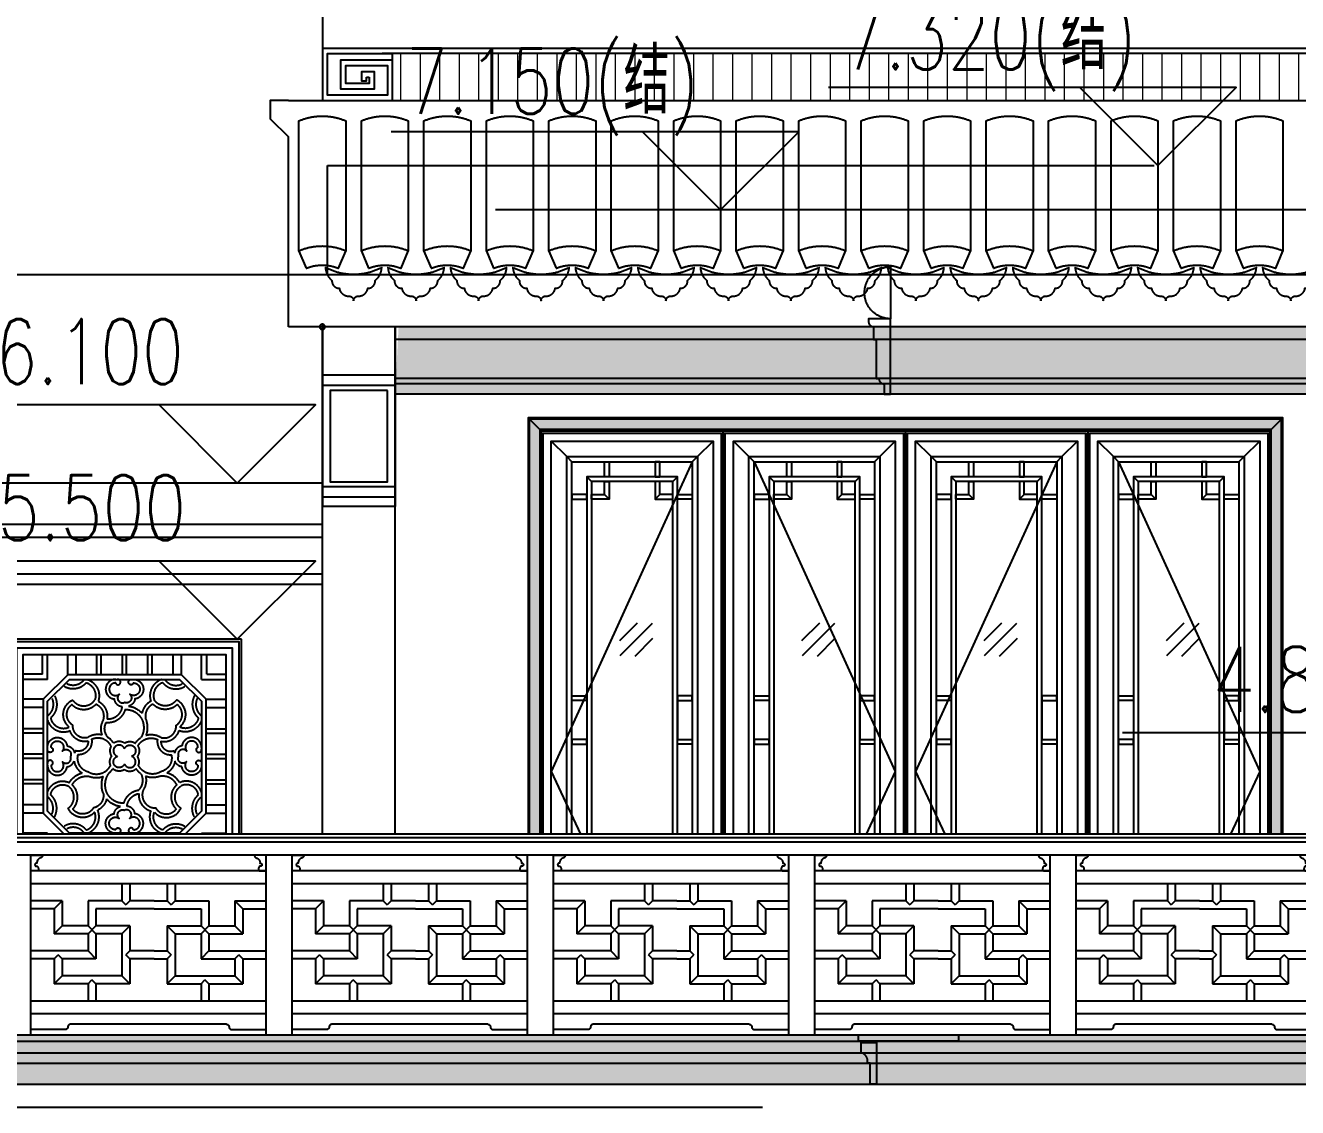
# Model space of a CAD drawing. Extents: x 296441 to 853063, y 459050 to 1117990.
# Drawn here: x 620618 to 625505, y 1057305 to 1061463 of the extents above; entities that cross this region are included whole.
import ezdxf
from ezdxf.xclip import XClip

# ---------------------------------------------------------------- set-up
doc = ezdxf.new("R2010")
doc.units = 0
doc.header["$LTSCALE"] = 1000
doc.header["$XCLIPFRAME"] = 0
for name, pattern in [('CENTER-1', [10, 6.25, -1.25, 1.25, -1.25]), ('CENTER2', [28.575, 19.05, -3.175, 3.175, -3.175]), ('E1-ELEV-S$0$HIDDEN2', [4.7625, 3.175, -1.5875]), ('huachuang-LM-900$0$HIDDEN2', [4.7625, 3.175, -1.5875])]:
    doc.linetypes.add(name, pattern=pattern)
for name, color, linetype in [('00-景观-剖', 6, 'Continuous'), ('1.5铝板', 3, 'Continuous'), ('7stone', 43, 'Continuous'), ('95', 95, 'Continuous'), ('E1-ELEV-S$0$A-ANNO-DIMS', 70, 'Continuous'), ('E1-ELEV-S$0$A-ELEV-HDDN', 161, 'E1-ELEV-S$0$HIDDEN2'), ('E1-ELEV-S$0$A-ELEV-HEVY', 2, 'Continuous'), ('E1-ELEV-S$0$A-ELEV-MEDM', 4, 'Continuous'), ('E1-ELEV-S$0$A-ELEV-THIN', 144, 'Continuous'), ('E1-ELEV-S$0$A-ELEV-THIN-GRAY', 252, 'Continuous'), ('E1-ELEV-S$0$A-ELEV-XTHIN', 5, 'Continuous'), ('E1-ELEV-S$0$CT-01-E$0$A-ELEV-MEDM-HEVY', 2, 'Continuous'), ('E1-ELEV-S$0$CT-01-E$0$A-ELEV-THIN', 144, 'Continuous'), ('E1-ELEV-S$0$CT-01-E$0$G-XREF', 2, 'Continuous'), ('E1-ELEV-S$0$G-XREF', 2, 'Continuous'), ('E1-ELEV-S$0$WALL-TYPE-DETL-W$0$A-ELEV-MEDM', 4, 'Continuous'), ('E1-TEXT-S-MI$0$A-ANNO-LEVL', 3, 'Continuous'), ('E1-TEXT-S-MI$0$A-ANNO-LEVL-TEXT', 255, 'Continuous'), ('E2-E3-ELEV-S$0$G-XREF', 2, 'Continuous'), ('G-GRID', 8, 'CENTER2'), ('G-XREF', 2, 'Continuous'), ('huachuang-LM-900$0$A-DETL-OVLK', 133, 'Continuous'), ('huachuang-LM-900$0$A-ELEV-HDDN', 161, 'huachuang-LM-900$0$HIDDEN2'), ('huachuang-LM-900$0$ele-ss-line', 155, 'Continuous'), ('huachuang-LM-900$0$FUR', 155, 'Continuous'), ('SL-CXJ-001', 4, 'Continuous'), ('ZT0_默认图层-----PM、LM、DY、JD', 7, 'Continuous'), ('ZT1_通用--填充---PM、LM、DY、JD', 8, 'Continuous'), ('ZT3_面板--石材板-PM、LM、DY、JD', 45, 'Continuous'), ('主框线', 4, 'Continuous'), ('副框内口线', 6, 'Continuous'), ('花格栅', 6, 'Continuous'), ('铝合金花格条', 5, 'Continuous')]:
    doc.layers.add(name, color=color, linetype=linetype)
doc.layers.add('E1-ELEV-S$0$A_PL_4', color=138, linetype='Continuous', lineweight=9)
doc.layers.add('E1-ELEV-S$0$CT-01-E$0$A(750)$0$A-ANNO-NPLT', color=215, linetype='Continuous', plot=False)
doc.styles.add('E1-TEXT-S-MI$0$GOA_01_thin_0.75', font='romans.shx', dxfattribs={"width": 0.75, "bigfont": 'hzdx.shx'})

# ---------------------------------------------------------------- blocks, each defined once
blk = doc.blocks.new('E1-ELEV-S$0$WALL-TYPE-DETL-W$0$石雕饰1A-E1')
at = {"layer": 'E1-ELEV-S$0$WALL-TYPE-DETL-W$0$A-ELEV-MEDM'}
blk.add_lwpolyline([(0, 130), (-97, 130, 0.322993), (-83, 107, -0.379189), (-51, 62, -1.529792), (-53, 39, 0.173833), (-64, 12, 0.297704), (-56, 0), (0, 0)], format="xyb", close=True, dxfattribs=at)
blk = doc.blocks.new('*U1404')
at = {"layer": 'E1-ELEV-S$0$A-ELEV-MEDM'}
for p, q in [((-59, 770), (-1163, 770)), ((-59, 690), (-1163, 690)), ((-1163, 0), (-1163, 690)), ((-1063, 0), (-1063, 690)), ((-159, 130), (-159, 690)), ((-159, 0), (-159, 690)), ((-59, 0), (-59, 690)), ((-159, 630), (-1063, 630)), ((-159, 580), (-1063, 580)), ((-1063, 130), (-159, 130)), ((-159, 80), (-1063, 80))]:
    blk.add_line(p, q, dxfattribs=at)
at = {"layer": 'E1-ELEV-S$0$A-ELEV-THIN', "ltscale": 0.1}
for p, q in [((-59, 740), (-1163, 740)), ((-713, 580), (-713, 514)), ((-683, 580), (-683, 514)), ((-539, 580), (-539, 514)), ((-509, 580), (-509, 514)), ((-943, 514), (-1063, 514)), ((-973, 484), (-943, 514)), ((-943, 514), (-943, 418)), ((-713, 514), (-843, 514)), ((-843, 514), (-843, 418)), ((-713, 514), (-698, 499)), ((-683, 514), (-698, 499)), ((-589, 514), (-683, 514)), ((-589, 514), (-539, 514)), ((-539, 514), (-524, 499)), ((-509, 514), (-524, 499)), ((-509, 514), (-379, 514)), ((-379, 514), (-379, 418)), ((-279, 514), (-159, 514)), ((-279, 514), (-279, 418)), ((-249, 484), (-279, 514)), ((-973, 484), (-1063, 484)), ((-973, 484), (-973, 388)), ((-589, 484), (-813, 484)), ((-589, 484), (-813, 484)), ((-813, 484), (-813, 418)), ((-589, 484), (-409, 484)), ((-589, 484), (-409, 484)), ((-409, 484), (-409, 418)), ((-249, 484), (-159, 484)), ((-249, 484), (-249, 388)), ((-943, 418), (-973, 388)), ((-843, 418), (-943, 418)), ((-843, 388), (-813, 418)), ((-843, 418), (-813, 388)), ((-683, 418), (-813, 418)), ((-713, 388), (-683, 418)), ((-683, 418), (-683, 322)), ((-539, 418), (-409, 418)), ((-539, 418), (-539, 322)), ((-509, 388), (-539, 418)), ((-379, 388), (-409, 418)), ((-379, 418), (-409, 388)), ((-379, 418), (-279, 418)), ((-279, 418), (-249, 388)), ((-843, 388), (-973, 388)), ((-843, 388), (-843, 322)), ((-713, 388), (-813, 388)), ((-813, 388), (-813, 292)), ((-713, 388), (-713, 226)), ((-509, 388), (-409, 388)), ((-509, 388), (-509, 226)), ((-409, 388), (-409, 292)), ((-379, 388), (-249, 388)), ((-379, 388), (-379, 322)), ((-843, 322), (-1063, 322)), ((-973, 292), (-958, 307)), ((-943, 292), (-958, 307)), ((-843, 322), (-813, 292)), ((-683, 322), (-698, 307)), ((-683, 292), (-698, 307)), ((-589, 322), (-683, 322)), ((-589, 322), (-683, 322)), ((-589, 322), (-539, 322)), ((-589, 322), (-539, 322)), ((-539, 322), (-524, 307)), ((-539, 292), (-524, 307)), ((-379, 322), (-409, 292)), ((-379, 322), (-159, 322)), ((-279, 292), (-264, 307)), ((-249, 292), (-264, 307)), ((-973, 292), (-1063, 292)), ((-973, 292), (-973, 196)), ((-813, 292), (-943, 292)), ((-943, 292), (-943, 226)), ((-589, 292), (-683, 292)), ((-589, 292), (-683, 292)), ((-683, 292), (-683, 196)), ((-589, 292), (-539, 292)), ((-589, 292), (-539, 292)), ((-539, 292), (-539, 196)), ((-409, 292), (-279, 292)), ((-279, 292), (-279, 226)), ((-249, 292), (-159, 292)), ((-249, 292), (-249, 196)), ((-973, 196), (-943, 226)), ((-843, 196), (-973, 196)), ((-713, 226), (-943, 226)), ((-843, 196), (-828, 211)), ((-843, 196), (-843, 130)), ((-813, 196), (-828, 211)), ((-683, 196), (-813, 196)), ((-813, 196), (-813, 130)), ((-713, 226), (-683, 196)), ((-509, 226), (-539, 196)), ((-539, 196), (-409, 196)), ((-509, 226), (-279, 226)), ((-409, 196), (-394, 211)), ((-409, 196), (-409, 130)), ((-379, 196), (-394, 211)), ((-379, 196), (-249, 196)), ((-379, 196), (-379, 130)), ((-249, 196), (-279, 226)), ((-311.5, 40), (-910.5, 40))]:
    blk.add_line(p, q, dxfattribs=at)
for points in [[(-910.5, 40, 0.414214), (-920.5, 30, -0.414214), (-930.5, 20), (-1063, 20), (-1063, 80)], [(-311.5, 40, -0.414214), (-301.5, 30, 0.414214), (-291.5, 20), (-159, 20), (-159, 80)]]:
    blk.add_lwpolyline(points, format="xyb", dxfattribs=at)
at = {"layer": 'E1-ELEV-S$0$A-ELEV-THIN-GRAY'}
blk.add_line((-1163, 757.8), (-59, 757.8), dxfattribs=at)
at = {"layer": 'E1-ELEV-S$0$WALL-TYPE-DETL-W$0$A-ELEV-MEDM', "yscale": 0.4615384615384616, "zscale": 0.4615384615384616}
for p, xscale in [((-1063, 630), -0.4615384615384616), ((-159, 630), 0.4615384615384616)]:
    blk.add_blockref('E1-ELEV-S$0$WALL-TYPE-DETL-W$0$石雕饰1A-E1', p, dxfattribs=dict(at, xscale=xscale))
blk = doc.blocks.new('E1-ELEV-S$0$CT-01-E$0$DWD')
at = {"layer": 'E1-ELEV-S$0$CT-01-E$0$A(750)$0$A-ANNO-NPLT'}
for p, q in [((-10, 0), (10, 0)), ((0, 10), (0, -10))]:
    blk.add_line(p, q, dxfattribs=at)
blk.add_circle((0, 0), 10, dxfattribs=at)
blk = doc.blocks.new('E1-ELEV-S$0$CT-01-E')
at = {"layer": 'E1-ELEV-S$0$CT-01-E$0$A-ELEV-MEDM-HEVY'}
for p, q in [((-280, 0), (0, 0)), ((-280, 0), (-280, -690)), ((0, 0), (0, -690)), ((-280, -225), (0, -225)), ((-280, -615), (0, -615)), ((-280, -690), (0, -690))]:
    blk.add_line(p, q, dxfattribs=at)
at = {"layer": 'E1-ELEV-S$0$CT-01-E$0$A-ELEV-THIN', "ltscale": 0.1}
for p, q in [((-280, -185), (0, -185)), ((-280, -655), (0, -655))]:
    blk.add_line(p, q, dxfattribs=at)
blk.add_lwpolyline([(-250, -245), (-30, -245), (-30, -595), (-250, -595)], close=True, dxfattribs=at)
at = {"layer": 'E1-ELEV-S$0$CT-01-E$0$G-XREF'}
blk.add_blockref('E1-ELEV-S$0$CT-01-E$0$DWD', (0, 0), dxfattribs=at)
blk = doc.blocks.new('E1-ELEV-S$0$飞砖-E')
at = {"layer": 'E1-ELEV-S$0$A-ELEV-HEVY'}
blk.add_lwpolyline([(0, 0), (70, 0), (70, -70), (0, -140)], dxfattribs=at)
blk = doc.blocks.new('E1-ELEV-S$0$甘蔗脊回文头200-E')
at = {"layer": 'E1-ELEV-S$0$A-ELEV-MEDM'}
blk.add_lwpolyline([(270, 200), (0, 200), (0, 0), (270, 0), (270, 155), (70, 155), (70, 45), (200, 45), (200, 110), (150, 110), (150, 75), (170, 75), (170, 90)], dxfattribs=at)
at = {"layer": 'E1-ELEV-S$0$A-ELEV-THIN'}
for p, q in [((270, 155), (270, 180)), ((170, 90), (180, 90))]:
    blk.add_line(p, q, dxfattribs=at)
blk.add_lwpolyline([(180, 90), (180, 65), (90, 65), (90, 135), (250, 135), (250, 20), (20, 20), (20, 180), (270, 180)], dxfattribs=at)
blk = doc.blocks.new('huachuang-LM-900$0$drrr')
at = {"layer": 'huachuang-LM-900$0$ele-ss-line'}
for points in [[(-18717.6, 24261.2, -0.389009), (-18814.2, 24237.1, -0.389009)], [(-18702.3, 24261.2, -0.421602), (-18640.9, 24140.9, -0.403531)], [(-18543.8, 24261.2, 0.948652), (-18553.2, 24153.4, 0.306864), (-18518.5, 24113.8, 0.282108)], [(-18544.5, 24241.6, 0.514981), (-18525.1, 24233.6, 0.839493), (-18535.5, 24261.2, 0.975956)], [(-18447.9, 24261.2, -0.948652), (-18438.4, 24153.4, -0.360083), (-18482, 24112.4, -0.38731)], [(-18447.2, 24241.6, -0.514981), (-18466.6, 24233.6, -0.839493), (-18456.1, 24261.2, -0.975956)], [(-18289.3, 24261.2, 0.421602), (-18350.8, 24140.9, 0.403531)], [(-18274, 24261.2, 0.389009), (-18177.5, 24237.1, 0.389009)], [(-18706.4, 24243.3, -0.379655), (-18828.5, 24222.7, -0.379655)], [(-18706.4, 24243.3, -0.400051), (-18659.1, 24148.2)], [(-18544.5, 24241.6, 1.406761), (-18525.1, 24179.2, 0.845787), (-18495.8, 24134.2, 0.632778)], [(-18447.2, 24241.6, -1.406761), (-18466.5, 24179.2, -0.845787), (-18495.8, 24134.2, -0.632778)], [(-18285.2, 24243.3, 0.400051), (-18332.5, 24148.2)], [(-18285.2, 24243.3, 0.379655), (-18163.1, 24222.7, 0.379655)], [(-18895.7, 24155.5, -0.341701), (-18920.1, 24060.1)], [(-18881, 24170.2, -0.34496), (-18903, 24048.8)], [(-18800, 23998.3, -0.557895), (-18781.9, 24147.6)], [(-18700.3, 23939.6, -0.497529), (-18780.4, 24008.6, -0.531216), (-18786.1, 24122.3, 0.417687), (-18652.7, 24124.9, -0.348214), (-18612.2, 24042.7, -0.345787)], [(-18781.9, 24147.6, 0.530115), (-18659.1, 24148.2, 0.417687)], [(-18640.9, 24140.9, -0.231358), (-18592.3, 24074.5)], [(-18350.8, 24140.9, 0.327015), (-18399.3, 24041.5)], [(-18291.3, 23939.6, 0.497529), (-18211.2, 24008.6, 0.531216), (-18205.5, 24122.3, -0.417687), (-18338.9, 24124.9, 0.390811), (-18376.3, 24033.3, 0.279928)], [(-18191.6, 23998.3, 0.557895), (-18209.8, 24147.6, -0.530115), (-18332.5, 24148.2)], [(-18110.6, 24170.2, 0.34496), (-18088.6, 24048.8)], [(-18095.9, 24155.5, 0.341701), (-18071.5, 24060.1)], [(-18498.7, 24095, 0.315203), (-18594, 24035.3)], [(-18518.5, 24113.8, 0.183535), (-18592.3, 24074.5)], [(-18498.7, 24095, 0.371554), (-18392.7, 24022.4, 0.371554)], [(-18482, 24112.4, 0.40116), (-18399.3, 24041.5)], [(-18920.1, 24036.8, 0.437131), (-18796.3, 23978.6)], [(-18903, 24048.8, 0.479349), (-18800, 23998.3, 2.012087)], [(-18612.2, 24042.7, 0.186025), (-18614, 23953.2, 0.186025)], [(-18594, 24035.3, 0.241132), (-18585.8, 23940.1, 0.241132)], [(-18392.7, 24022.4, -0.324864), (-18403.9, 23941.3)], [(-18376.3, 24033.3, -0.232618), (-18371.9, 23954.7, -0.232618)], [(-18071.5, 24036.8, -0.437131), (-18195.4, 23978.6)], [(-18088.6, 24048.8, -0.479349), (-18191.6, 23998.3, -2.012087)], [(-18920.1, 23884.9, -0.948652), (-18812.3, 23894.3, -0.338467), (-18771.7, 23854.4, -0.38731)], [(-18900.5, 23885.6, -1.406761), (-18838.1, 23866.3, -0.845787), (-18793.1, 23836.9, -0.632778)], [(-18696.2, 23920.4, -0.387251), (-18796.3, 23978.6, -0.387251)], [(-18696.1, 23920.4, -0.521855), (-18766.6, 23867.9, 0.037639), (-18771.7, 23854.4, 0.037639)], [(-18569.5, 23893.5, 0.398313), (-18677.3, 23930.1, -0.477569), (-18753.7, 23845.6, 0.40961), (-18699.1, 23753.8, 0.440396), (-18572.4, 23786.3)], [(-18614, 23953.2, 0.223924), (-18700.3, 23939.6)], [(-18555.6, 23908.7, 0.107456), (-18585.8, 23940.1, 0.107456)], [(-18495.8, 23909.4, 0.320542), (-18555.6, 23908.7, 0.320542)], [(-18495.8, 23909.4, -0.320542), (-18436.1, 23908.7, -0.320542)], [(-18436.1, 23908.7, -0.113103), (-18403.9, 23941.3, -0.113103)], [(-18422.2, 23893.5, -0.398313), (-18314.3, 23930.1, 0.477569), (-18237.9, 23845.6, -0.40961), (-18292.5, 23753.8, -0.440396), (-18419.2, 23786.3)], [(-18371.9, 23954.7, -0.208687), (-18291.3, 23939.6)], [(-18295.5, 23920.4, 0.521855), (-18225.1, 23867.9, -0.037639), (-18220, 23854.4)], [(-18295.5, 23920.4, 0.387251), (-18195.4, 23978.6, 0.387251)], [(-18071.5, 23884.9, 0.948652), (-18179.4, 23894.3, 0.338467), (-18220, 23854.4, 0.38731)], [(-18091.2, 23885.6, 1.406761), (-18153.5, 23866.3, 0.845787), (-18198.5, 23836.9, 0.632778)], [(-18900.5, 23885.6, -0.514981), (-18892.5, 23866.2, -0.839493), (-18920.1, 23876.7, -0.975956)], [(-18569.5, 23893.5, 0.300015), (-18566.8, 23836.9)], [(-18495.8, 23879.2, 1.577818), (-18534.7, 23836.9, 0.84697)], [(-18495.8, 23879.2, -1.577818), (-18456.9, 23836.9, -0.84697)], [(-18422.2, 23893.5, -0.300015), (-18424.9, 23836.9)], [(-18091.2, 23885.6, 0.514981), (-18099.2, 23866.2, 0.839493), (-18071.5, 23876.7, 0.975956)], [(-18900.5, 23788.3, 0.514981), (-18892.5, 23807.7, 0.839493), (-18920.1, 23797.2, 0.975956)], [(-18920.1, 23789, 0.948652), (-18812.3, 23779.6, 0.282108), (-18774, 23810.2, 0.282108)], [(-18900.5, 23788.3, 1.406761), (-18838.1, 23807.6, 0.845787), (-18793.1, 23836.9, 0.632778)], [(-18774, 23810.2, 0.217415), (-18728.5, 23744.9)], [(-18572.4, 23786.3, -0.265393), (-18566.8, 23836.9)], [(-18495.8, 23794.7, -1.577818), (-18534.7, 23836.9, -0.84697)], [(-18495.8, 23794.7, 1.577818), (-18456.9, 23836.9, 0.84697)], [(-18419.2, 23786.3, 0.265393), (-18424.9, 23836.9)], [(-18217.6, 23810.2, -0.217415), (-18263.2, 23744.9)], [(-18071.5, 23789, -0.948652), (-18179.4, 23779.6, -0.282108), (-18217.6, 23810.2, -0.282108)], [(-18091.2, 23788.3, -1.406761), (-18153.5, 23807.6, -0.845787), (-18198.5, 23836.9, -0.632778)], [(-18091.2, 23788.3, -0.514981), (-18099.2, 23807.7, -0.839493), (-18071.5, 23797.2, -0.975956)], [(-18920.1, 23638.1, -0.461182), (-18799.1, 23691.7)], [(-18799.7, 23692, -0.215178), (-18728.5, 23744.9, -0.215178)], [(-18599, 23651.5, -0.540296), (-18667.5, 23552.3, -0.531216), (-18781.2, 23546.6, 0.417687), (-18783.8, 23680, -0.341326), (-18686, 23725.6, -0.279928)], [(-18686, 23725.6, 0.175917), (-18612.1, 23726.8, 0.175917)], [(-18612.1, 23726.8, 0.199315), (-18599, 23651.5)], [(-18586.4, 23740.8, 0.310283), (-18574.1, 23651.1, 0.199315)], [(-18586.4, 23740.8, 0.089395), (-18560, 23768.8)], [(-18495.8, 23764.5, -0.351545), (-18560, 23768.8, -0.351545)], [(-18495.8, 23764.5, 0.351545), (-18431.6, 23768.8, 0.351545)], [(-18412.5, 23746.7, -0.067716), (-18431.6, 23768.8)], [(-18397.6, 23638.6, 0.268279), (-18412.5, 23746.7, 0.203783)], [(-18378.7, 23633.1, 0.399099), (-18324.2, 23552.3, 0.531216), (-18210.4, 23546.6, -0.417687), (-18207.9, 23680, 0.341326), (-18305.6, 23725.6)], [(-18305.6, 23725.6, -0.17374), (-18378.7, 23726.5, -0.17374)], [(-18378.7, 23633.1, 0.18787), (-18378.7, 23726.5)], [(-18192, 23692, 0.215178), (-18263.2, 23744.9, 0.215178)], [(-18071.5, 23638.1, 0.459053), (-18192, 23692, 0.459053)], [(-18903, 23625.1, -0.495851), (-18807.6, 23674, -2.012087)], [(-18660.3, 23529.1, -0.540409), (-18806.5, 23550.9, 0.53286), (-18807.6, 23674)], [(-18574.3, 23631.3, -0.360052), (-18641.8, 23535.8)], [(-18509.7, 23561.5, 0.335789), (-18574.3, 23631.3)], [(-18492.9, 23578.9, 0.300879), (-18574.1, 23651.1, 0.300879)], [(-18492.9, 23578.9, 0.315203), (-18397.6, 23638.6)], [(-18331.4, 23529.1, 0.540409), (-18185.1, 23550.9, -0.53286), (-18184, 23674)], [(-18088.6, 23625.1, 0.495851), (-18184, 23674, 2.012087)], [(-18895.7, 23518.4, 0.341701), (-18920.1, 23613.8)], [(-18881, 23503.6, 0.34496), (-18903, 23625.1)], [(-18543.8, 23412.7, -0.948652), (-18553.2, 23520.5, -0.360083), (-18509.7, 23561.5, -0.282108)], [(-18473.1, 23560, 0.190888), (-18397.1, 23601.9)], [(-18447.9, 23412.7, 0.948652), (-18438.4, 23520.5, 0.306864), (-18473.1, 23560, 0.306864)], [(-18397.1, 23601.9, 0.229983), (-18348.1, 23540)], [(-18110.6, 23503.6, -0.34496), (-18088.6, 23625.1)], [(-18095.9, 23518.4, -0.341701), (-18071.5, 23613.8)], [(-18706.4, 23430.6, 0.413809), (-18660.3, 23529.1)], [(-18698.3, 23412.7, 0.409386), (-18641.8, 23535.8, 0.407716)], [(-18544.5, 23432.3, -1.406761), (-18525.1, 23494.7, -0.845787), (-18495.8, 23539.7, -0.632778)], [(-18447.2, 23432.3, 1.406761), (-18466.5, 23494.7, 0.845787), (-18495.8, 23539.7, 0.632778)], [(-18289.3, 23412.7, -0.445176), (-18348.1, 23540, -0.403531)], [(-18285.2, 23430.6, -0.413809), (-18331.4, 23529.1)], [(-18706.4, 23430.6, 0.379655), (-18828.5, 23451.2, 0.379655)], [(-18717.6, 23412.7, 0.389009), (-18814.2, 23436.8, 0.389009)], [(-18544.5, 23432.3, -0.514981), (-18525.1, 23440.3, -0.839493), (-18535.5, 23412.7, -0.975956)], [(-18447.2, 23432.3, 0.514981), (-18466.6, 23440.3, 0.839493), (-18456.1, 23412.7, 0.975956)], [(-18285.2, 23430.6, -0.379655), (-18163.1, 23451.2, -0.379655)], [(-18274, 23412.7, -0.389009), (-18177.5, 23436.8, -0.389009)]]:
    blk.add_lwpolyline(points, format="xyb", dxfattribs=at)
blk = doc.blocks.new('huachuang-LM-900')
at = {"layer": 'huachuang-LM-900$0$A-DETL-OVLK'}
for points in [[(890, 10), (10, 10), (10, 890), (890, 890)], [(865, 35), (35, 35), (35, 865), (865, 865)], [(840, 60), (60, 60), (60, 840), (840, 840)], [(231, 136.5), (136.5, 231), (136.5, 669), (231, 763.5), (668.25, 763.5), (762.75, 669), (762.75, 231), (668.25, 136.5)], [(745.5, 661.5), (660.75, 745.5), (238.5, 745.5), (153.75, 661.5), (153.75, 238.5), (238.5, 154.5), (660.75, 154.5), (745.5, 238.5)]]:
    blk.add_lwpolyline(points, close=True, dxfattribs=at)
at = {"layer": 'huachuang-LM-900$0$A-ELEV-HDDN'}
blk.add_lwpolyline([(900, 0), (0, 0), (0, 900), (900, 900)], close=True, dxfattribs=at)
at = {"layer": 'huachuang-LM-900$0$ele-ss-line'}
for p, q in [((134.25, 765), (134.25, 840)), ((134.25, 765), (134.25, 840)), ((154.5, 745.5), (154.5, 840)), ((154.5, 745.5), (154.5, 840)), ((343.5, 763.5), (343.5, 840)), ((360, 763.5), (360, 840)), ((441.75, 763.5), (441.75, 840)), ((458.25, 763.5), (458.25, 840)), ((539.25, 763.5), (539.25, 840)), ((555.75, 763.5), (555.75, 840)), ((745.5, 745.5), (745.5, 840)), ((745.5, 745.5), (745.5, 840)), ((765, 765), (765, 840)), ((765, 765), (765, 840)), ((134.25, 765), (60, 765)), ((134.25, 765), (60, 765)), ((154.5, 745.5), (60, 745.5)), ((154.5, 745.5), (60, 745.5)), ((745.5, 745.5), (840, 745.5)), ((745.5, 745.5), (840, 745.5)), ((765, 765), (840, 765)), ((765, 765), (840, 765)), ((136.5, 555.75), (60, 555.75)), ((136.5, 539.25), (60, 539.25)), ((762.75, 555.75), (840, 555.75)), ((762.75, 539.25), (840, 539.25)), ((136.5, 458.25), (60, 458.25)), ((136.5, 441.75), (60, 441.75)), ((762.75, 458.25), (840, 458.25)), ((762.75, 441.75), (840, 441.75)), ((136.5, 360), (60, 360)), ((136.5, 343.5), (60, 343.5)), ((762.75, 360), (840, 360)), ((762.75, 343.5), (840, 343.5)), ((154.5, 154.5), (60, 154.5)), ((154.5, 154.5), (60, 154.5)), ((154.5, 154.5), (154.5, 60)), ((154.5, 154.5), (154.5, 60)), ((745.5, 154.5), (840, 154.5)), ((745.5, 154.5), (745.5, 60)), ((745.5, 154.5), (745.5, 60)), ((745.5, 154.5), (840, 154.5)), ((134.25, 135), (60, 135)), ((134.25, 135), (60, 135)), ((134.25, 135), (134.25, 60)), ((134.25, 135), (134.25, 60)), ((343.5, 136.5), (343.5, 60)), ((360, 136.5), (360, 60)), ((441.75, 136.5), (441.75, 60)), ((458.25, 136.5), (458.25, 60)), ((539.25, 136.5), (539.25, 60)), ((555.75, 136.5), (555.75, 60)), ((765, 135), (840, 135)), ((765, 135), (765, 60)), ((765, 135), (765, 60)), ((765, 135), (840, 135))]:
    blk.add_line(p, q, dxfattribs=at)
at = {"layer": 'huachuang-LM-900$0$FUR', "ltscale": 50}
for p, q in [((231, 763.5), (231, 840)), ((263.25, 763.5), (263.25, 840)), ((636, 763.5), (636, 840)), ((668.25, 763.5), (668.25, 840)), ((136.5, 669), (60, 669)), ((136.5, 636.75), (60, 636.75)), ((762.75, 669), (840, 669)), ((762.75, 636.75), (840, 636.75)), ((136.5, 263.25), (60, 263.25)), ((762.75, 263.25), (840, 263.25)), ((136.5, 231), (60, 231)), ((762.75, 231), (840, 231)), ((231, 136.5), (231, 60)), ((263.25, 136.5), (263.25, 60)), ((636, 136.5), (636, 60)), ((668.25, 136.5), (668.25, 60))]:
    blk.add_line(p, q, dxfattribs=at)
at = {"layer": 'huachuang-LM-900$0$ele-ss-line', "linetype": 'ByBlock', "xscale": 0.6969696076929423, "yscale": 0.6969696076929423, "zscale": 0.6969696076929423}
blk.add_blockref('huachuang-LM-900$0$drrr', (13341, -16164), dxfattribs=at)
blk = doc.blocks.new('yankou-900-S')
at = {"layer": '00-景观-剖', "ltscale": 0.04}
blk.add_lwpolyline([(755, -170, -1), (755, 30), (755, -170)], format="xyb", dxfattribs=at)
blk = doc.blocks.new('20191017094759')
at = {"layer": 'ZT3_面板--石材板-PM、LM、DY、JD'}
blk.add_lwpolyline([(20, -30), (20, -80), (30, -80), (30, -230), (40, -230, 0.414214), (60, -250), (60, -290), (85, -290), (85, 0), (0, 0), (0, -10, 0.414214)], format="xyb", close=True, dxfattribs=at)
blk = doc.blocks.new('20191021135452')
at = {"layer": '7stone', "ltscale": 500}
blk.add_lwpolyline([(-95, 40), (-95, 50), (290, 50), (290, 25), (265, 25), (265, 25), (-95, 25)], close=True, dxfattribs=at)
blk.add_lwpolyline([(-25, 20), (-25, -140), (-50, -140), (-50, -60), (-60, -60), (-60, -50, 0.36205), (-85, -20), (-85, 20)], format="xyb", close=True, dxfattribs=at)
blk = doc.blocks.new('dretherh')
at = {"ltscale": 500}
blk.add_blockref('20191021135452', (5032850, -79718.3), dxfattribs=at)
blk = doc.blocks.new('单层玻璃')
at = {"layer": '95'}
for p, q in [((-1.217, -0.085), (0.085, 1.217)), ((-1.183, -1.183), (1.183, 1.183)), ((-0.085, -1.217), (1.217, 0.085))]:
    blk.add_line(p, q, dxfattribs=at)
blk = doc.blocks.new('*U2023')
at = {"layer": 'ZT1_通用--填充---PM、LM、DY、JD', "ltscale": 1000}
h = blk.add_hatch(dxfattribs=at)
h.set_pattern_fill('CROSS', color=256, scale=30)
h.set_pattern_definition([(0, (98.75, -2517.25), (47.625, 47.625), [23.8125, -71.4375]), (90, (110.654, -2529.16), (-47.625, 47.625), [23.8125, -71.4375])])
h.paths.add_polyline_path([(601.3, -2162), (98.7, -2162), (98.7, -2517.3), (601.3, -2517.3)])
at = {"color": 8}
for p, q in [((98.7, -98.7, 0), (39, -39, 0)), ((601.3, -98.7), (661, -39)), ((118.8, -118.8, 0), (98.7, -98.7, 0)), ((581.2, -118.8), (601.3, -98.7)), ((118.8, -2101.9, 0), (98.7, -2122, 0)), ((581.2, -2101.9), (601.3, -2122)), ((98.7, -2162, 0), (161.8, -2225.1, 0)), ((538.2, -2225.1), (601.3, -2162)), ((161.8, -2454.2, 0), (98.7, -2517.3, 0)), ((538.2, -2454.2), (601.3, -2517.3)), ((98.7, -2517.3, 0), (39, -2577, 0)), ((601.3, -2517.3), (661, -2577))]:
    blk.add_line(p, q, dxfattribs=at)
for p, q in [((217.8, -2281.1), (191.8, -2255.1)), ((482.2, -2281.1), (508.2, -2255.1)), ((217.8, -2398.2), (191.8, -2424.2)), ((482.2, -2398.2), (508.2, -2424.2))]:
    blk.add_line(p, q)
for points in [[(661, -2577), (39, -2577), (39, -39), (661, -39)], [(98.7, -2162), (98.7, -2122), (601.3, -2122), (601.3, -2162)]]:
    blk.add_lwpolyline(points, close=True)
at = {"color": 2, "ltscale": 250}
for points in [[(581.2, -2101.9), (118.8, -2101.9), (118.8, -118.8), (581.2, -118.8)], [(581.2, -2182.1), (118.8, -2182.1), (118.8, -2497.2), (581.2, -2497.2)]]:
    blk.add_lwpolyline(points, close=True, dxfattribs=at)
at = {"layer": '1.5铝板', "ltscale": 250}
blk.add_lwpolyline([(601.3, -2162), (98.7, -2162), (98.7, -2517.3), (601.3, -2517.3)], close=True, dxfattribs=at)
at = {"layer": 'SL-CXJ-001', "ltscale": 250}
for points in [[(551.2, -2212.1), (148.8, -2212.1), (148.8, -2467.2), (551.2, -2467.2)], [(538.2, -2225.1), (161.8, -2225.1), (161.8, -2454.2), (538.2, -2454.2)], [(191.8, -2255.1), (508.2, -2255.1), (508.2, -2424.2), (191.8, -2424.2)], [(195, -2258.3), (505, -2258.3), (505, -2421), (195, -2421)], [(214.6, -2277.9), (485.4, -2277.9), (485.4, -2401.4), (214.6, -2401.4)], [(217.8, -2281.1), (482.2, -2281.1), (482.2, -2398.2), (217.8, -2398.2)]]:
    blk.add_lwpolyline(points, close=True, dxfattribs=at)
at = {"layer": '主框线'}
blk.add_lwpolyline([(692, -2592), (8, -2592), (8, -8), (692, -8)], close=True, dxfattribs=at)
at = {"layer": '副框内口线', "linetype": 'CENTER-1', "ltscale": 40}
blk.add_lwpolyline([(700, -2600), (0, -2600), (0, 0), (700, 0)], close=True, dxfattribs=at)
at = {"layer": '花格栅', "color": 6, "ltscale": 250}
blk.add_lwpolyline([(601.3, -2122), (98.7, -2122), (98.7, -98.7), (601.3, -98.7)], close=True, dxfattribs=at)
at = {"layer": '铝合金花格条'}
for p, q in [((175.8, -1035.4), (175.8, -1185.4)), ((524.2, -1035.4, 0), (524.2, -1185.4, 0))]:
    blk.add_line(p, q, dxfattribs=at)
for points in [[(243.8, -118.8), (261.8, -118.8), (261.8, -175.8), (243.8, -175.8)], [(456.2, -118.8), (438.2, -118.8), (438.2, -175.8), (456.2, -175.8)], [(175.8, -2044.9), (524.2, -2044.9), (524.2, -175.8), (175.8, -175.8)], [(193.8, -2026.9), (506.2, -2026.9), (506.2, -193.8), (193.8, -193.8)], [(118.8, -243.8), (118.8, -261.8), (175.8, -261.8), (175.8, -243.8)], [(581.2, -243.8), (581.2, -261.8), (524.2, -261.8), (524.2, -243.8)], [(175.8, -1035.4), (118.8, -1035.4), (118.8, -1017.4), (175.8, -1017.4)], [(524.2, -1035.4), (581.2, -1035.4), (581.2, -1017.4), (524.2, -1017.4)], [(175.8, -1185.4), (118.8, -1185.4), (118.8, -1203.4), (175.8, -1203.4)], [(524.2, -1185.4), (581.2, -1185.4), (581.2, -1203.4), (524.2, -1203.4)], [(118.8, -1976.9), (118.8, -1958.9), (175.8, -1958.9), (175.8, -1976.9)], [(581.2, -1976.9), (581.2, -1958.9), (524.2, -1958.9), (524.2, -1976.9)], [(243.8, -2101.9), (261.8, -2101.9), (261.8, -2044.9), (243.8, -2044.9)], [(456.2, -2101.9), (438.2, -2101.9), (438.2, -2044.9), (456.2, -2044.9)]]:
    blk.add_lwpolyline(points, close=True, dxfattribs=at)
at = {"layer": '铝合金花格条', "elevation": 0}
for points in [[(193.8, -193.8), (175.8, -175.8)], [(261.8, -261.8), (243.8, -243.8), (243.8, -193.8), (261.8, -193.8), (261.8, -261.8), (193.8, -261.8), (193.8, -243.8), (243.8, -243.8)], [(438.2, -261.8), (456.2, -243.8), (456.2, -193.8), (438.2, -193.8), (438.2, -261.8), (506.2, -261.8), (506.2, -243.8), (456.2, -243.8)], [(506.2, -193.8), (524.2, -175.8)], [(261.8, -1958.9), (243.8, -1976.9), (243.8, -2026.9), (261.8, -2026.9), (261.8, -1958.9), (193.8, -1958.9), (193.8, -1976.9), (243.8, -1976.9)], [(438.2, -1958.9), (456.2, -1976.9), (456.2, -2026.9), (438.2, -2026.9), (438.2, -1958.9), (506.2, -1958.9), (506.2, -1976.9), (456.2, -1976.9)], [(193.8, -2026.9), (175.8, -2044.9)], [(506.2, -2026.9), (524.2, -2044.9)]]:
    blk.add_lwpolyline(points, dxfattribs=at)
at = {"xscale": 52.5, "yscale": 52.5, "zscale": 52.5}
blk.add_blockref('单层玻璃', (366.2, -801.3), dxfattribs=at)
blk = doc.blocks.new('20200401093202')
at = {"ltscale": 1000}
blk.add_lwpolyline([(0, -2600), (2800, -2600), (2800, 0), (0, 0)], close=True, dxfattribs=at)
for points in [[(581.2, -118.8), (39, -1308), (601.3, -2517.3)], [(818.8, -118.8), (1361, -1308), (798.7, -2517.3)], [(1981.2, -118.8), (1439, -1308), (2001.3, -2517.3)], [(2218.8, -118.8), (2761, -1308), (2198.7, -2517.3)]]:
    blk.add_lwpolyline(points, dxfattribs=at)
for p in [(0, 0), (700, 0), (1400, 0), (2100, 0)]:
    blk.add_blockref('*U2023', p, dxfattribs=at)
blk = doc.blocks.new('E1-ELEV-S')
at = {"layer": 'E1-ELEV-S$0$A_PL_4'}
h = blk.add_hatch(dxfattribs=at)
h.set_pattern_fill('ANSI31', color=256, scale=600, angle=45, style=0)
h.set_pattern_definition([(90, (-9460, -1700), (-75, 1e-14), [])])
h.paths.add_polyline_path([(4010, 7750), (4010, 7570), (7710, 7570), (7710, 7750)])
at = {"layer": 'ZT1_通用--填充---PM、LM、DY、JD', "ltscale": 1000}
h = blk.add_hatch(dxfattribs=at)
h.set_pattern_fill('混凝土', color=256, scale=20)
h.set_pattern_definition([(50, (622038.48, 1030441.39), (143.452037, -12.550427), [15, -165]), (355, (622038.48, 1030441.39), (-27.750267, 150.438427), [12, -132]), (100.4514, (622050.43, 1030440.34), (115.701876, 137.887908), [12.748038, -140.228422]), (46.1842, (622038.48, 1030481.39), (213.44821, -33.103803), [22.5, -247.5]), (96.6356, (622056.27, 1030478.63), (186.93254, 194.823574), [19.122058, -210.3426]), (351.1842, (622038.48, 1030481.39), (186.93239, 194.82372), [18, -198]), (21, (622058.48, 1030471.39), (119.38141, -80.523778), [15, -165]), (326, (622058.48, 1030471.39), (48.663066, 145.030009), [12, -132]), (71.4514, (622068.43, 1030464.67), (168.044526, 64.5061), [12.748038, -140.228422]), (37.5, (622038.48, 1030441.385), (2.431971, 66.5787708), [0, -130.4, 0, -134, 0, -132.5]), (7.5, (622038.48, 1030441.385), (52.6139075, 78.8823424), [0, -76.4, 0, -127.4, 0, -50.5]), (327.5, (621993.88, 1030441.385), (106.7644872, -4.5109743), [0, -50, 0, -156, 0, -207]), (317.5, (621973.88, 1030441.385), (116.637234, 20.0209965), [0, -65, 0, -103.6, 0, -147])])
h.paths.add_polyline_path([(7660, 6441.1), (3880, 6441.1), (3867.2, 6700), (7647.2, 6700)])
h = blk.add_hatch(dxfattribs=at)
h.set_pattern_fill('混凝土', color=256, scale=10)
h.set_pattern_definition([(50, (670838.83, 1028200.233), (71.7260183, -6.2752135), [7.5, -82.5]), (355, (670838.83, 1028200.23), (-13.8751334, 75.2192134), [6, -66]), (100.4514, (670844.81, 1028199.71), (57.850938, 68.9439542), [6.374019, -70.114211]), (46.1842, (670838.83, 1028220.23), (106.724105, -16.5519014), [11.25, -123.75]), (96.6356, (670847.72, 1028218.85), (93.4662706, 97.411787), [9.561029, -105.1713]), (351.1842, (670838.83, 1028220.23), (93.466195, 97.41186), [9, -99]), (21, (670848.83, 1028215.233), (59.6907052, -40.261889), [7.5, -82.5]), (326, (670848.83, 1028215.23), (24.331533, 72.5150045), [6, -66]), (71.4514, (670853.804, 1028211.88), (84.022263, 32.2530497), [6.374019, -70.114211]), (37.5, (670838.83, 1028200.233), (1.21598553, 33.2893854), [0, -65.2, 0, -67, 0, -66.25]), (7.5, (670838.83, 1028200.233), (26.3069537, 39.4411712), [0, -38.2, 0, -63.7, 0, -25.25]), (327.5, (670816.53, 1028200.233), (53.3822436, -2.2554872), [0, -25, 0, -78, 0, -103.5]), (317.5, (670806.53, 1028200.233), (58.318617, 10.0104982), [0, -32.5, 0, -51.8, 0, -73.5])])
h.paths.add_polyline_path([(7150, 4750), (7150, 4200), (7150, 6350), (4255, 6350), (4255, 4750), (4300, 4750), (4300, 6305), (7100, 6305), (7100, 4750)])
h = blk.add_hatch(dxfattribs=at)
h.set_pattern_fill('混凝土', color=256, scale=20)
h.set_pattern_definition([(50, (620238.48, 1027790.23), (143.452037, -12.550427), [15, -165]), (355, (620238.48, 1027790.23), (-27.750267, 150.438427), [12, -132]), (100.4514, (620250.43, 1027789.19), (115.701876, 137.887908), [12.748038, -140.228422]), (46.1842, (620238.48, 1027830.23), (213.44821, -33.103803), [22.5, -247.5]), (96.6356, (620256.27, 1027827.47), (186.93254, 194.823574), [19.122058, -210.3426]), (351.1842, (620238.48, 1027830.23), (186.93239, 194.82372), [18, -198]), (21, (620258.48, 1027820.23), (119.38141, -80.523778), [15, -165]), (326, (620258.48, 1027820.23), (48.663066, 145.030009), [12, -132]), (71.4514, (620268.43, 1027813.52), (168.044526, 64.5061), [12.748038, -140.228422]), (37.5, (620238.48, 1027790.233), (2.431971, 66.5787708), [0, -130.4, 0, -134, 0, -132.5]), (7.5, (620238.48, 1027790.23), (52.6139075, 78.8823424), [0, -76.4, 0, -127.4, 0, -50.5]), (327.5, (620193.88, 1027790.233), (106.7644872, -4.5109743), [0, -50, 0, -156, 0, -207]), (317.5, (620173.88, 1027790.23), (116.637234, 20.0209965), [0, -65, 0, -103.6, 0, -147])])
h.paths.add_polyline_path([(9460, 3790), (140, 3790), (140, 3980), (9460, 3980)])
at = {"layer": 'E1-ELEV-S$0$A-ELEV-HDDN'}
for p, q in [((7920, 7320), (3740, 7320)), ((7920, 6900), (7920, 7320)), ((3740, 7150), (7920, 7150)), ((3740, 6900), (7920, 6900))]:
    blk.add_line(p, q, dxfattribs=at)
blk.add_lwpolyline([(4250, 4750), (4250, 6350), (7150, 6350), (7150, 4750)], dxfattribs=at)
at = {"layer": 'E1-ELEV-S$0$A-ELEV-HEVY'}
for p, q in [((7940, 7900), (7940, 7570)), ((8070, 7570), (3740, 7570)), ((8070, 6700), (8070, 7430)), ((3740, 6700), (8070, 6700)), ((7660, 4750), (7660, 6700)), ((7940, 4750), (7940, 6700)), ((3860, 6441.1), (7660, 6441.1)), ((7940, 6100), (9460, 6100)), ((7940, 5940), (9460, 5940)), ((7940, 5710), (9460, 5710)), ((9460, 3980), (140, 3980)), ((9460, 3790), (140, 3790))]:
    blk.add_line(p, q, dxfattribs=at)
blk.add_lwpolyline([(4300, 4750), (4300, 6300), (7100, 6300), (7100, 4750)], dxfattribs=at)
at = {"layer": 'E1-ELEV-S$0$A-ELEV-MEDM'}
blk.add_line((4010, 7770), (7710, 7770), dxfattribs=at)
blk.add_lwpolyline([(4250, 4750), (4250, 6350), (7150, 6350), (7150, 4750)], dxfattribs=at)
at = {"layer": 'E1-ELEV-S$0$A-ELEV-THIN'}
blk.add_line((4010, 7750), (7710, 7750), dxfattribs=at)
for points in [[(4430, 6991.5), (4430, 7492, 0.2), (4250, 7492), (4250, 6991.5)], [(4670, 6991.5), (4670, 7492, 0.2), (4490, 7492), (4490, 6991.5)], [(4910, 6991.5), (4910, 7492, 0.2), (4730, 7492), (4730, 6991.5)], [(5150, 6991.5), (5150, 7492, 0.2), (4970, 7492), (4970, 6991.5)], [(5390, 6991.5), (5390, 7492, 0.2), (5210, 7492), (5210, 6991.5)], [(5630, 6991.5), (5630, 7492, 0.2), (5450, 7492), (5450, 6991.5)], [(5870, 6991.5), (5870, 7492, 0.2), (5690, 7492), (5690, 6991.5)], [(6110, 6991.5), (6110, 7492, 0.2), (5930, 7492), (5930, 6991.5)], [(6350, 6991.5), (6350, 7492, 0.2), (6170, 7492), (6170, 6991.5)], [(6590, 6991.5), (6590, 7492, 0.2), (6410, 7492), (6410, 6991.5)], [(6830, 6991.5), (6830, 7492, 0.2), (6650, 7492), (6650, 6991.5)], [(7070, 6991.5), (7070, 7492, 0.2), (6890, 7492), (6890, 6991.5)], [(7310, 6991.5), (7310, 7492, 0.2), (7130, 7492), (7130, 6991.5)], [(7550, 6991.5), (7550, 7492, 0.2), (7370, 7492), (7370, 6991.5)], [(7790, 6991.5), (7790, 7492, 0.2), (7610, 7492), (7610, 6991.5)], [(8030, 6991.5), (8030, 7492, 0.2), (7850, 7492), (7850, 6991.5)], [(4402.3, 6925, 0.2), (4277.7, 6925), (4250, 6991.5, -0.2), (4430, 6991.5), (4402.3, 6925)], [(4642.3, 6925, 0.2), (4517.7, 6925), (4490, 6991.5, -0.2), (4670, 6991.5), (4642.3, 6925)], [(4882.3, 6925, 0.2), (4757.7, 6925), (4730, 6991.5, -0.2), (4910, 6991.5), (4882.3, 6925)], [(5122.3, 6925, 0.2), (4997.7, 6925), (4970, 6991.5, -0.2), (5150, 6991.5), (5122.3, 6925)], [(5362.3, 6925, 0.2), (5237.7, 6925), (5210, 6991.5, -0.2), (5390, 6991.5), (5362.3, 6925)], [(5602.3, 6925, 0.2), (5477.7, 6925), (5450, 6991.5, -0.2), (5630, 6991.5), (5602.3, 6925)], [(5842.3, 6925, 0.2), (5717.7, 6925), (5690, 6991.5, -0.2), (5870, 6991.5), (5842.3, 6925)], [(6082.3, 6925, 0.2), (5957.7, 6925), (5930, 6991.5, -0.2), (6110, 6991.5), (6082.3, 6925)], [(6322.3, 6925, 0.2), (6197.7, 6925), (6170, 6991.5, -0.2), (6350, 6991.5), (6322.3, 6925)], [(6562.3, 6925, 0.2), (6437.7, 6925), (6410, 6991.5, -0.2), (6590, 6991.5), (6562.3, 6925)], [(6802.3, 6925, 0.2), (6677.7, 6925), (6650, 6991.5, -0.2), (6830, 6991.5), (6802.3, 6925)], [(7042.3, 6925, 0.2), (6917.7, 6925), (6890, 6991.5, -0.2), (7070, 6991.5), (7042.3, 6925)], [(7282.3, 6925, 0.2), (7157.7, 6925), (7130, 6991.5, -0.2), (7310, 6991.5), (7282.3, 6925)], [(7522.3, 6925, 0.2), (7397.7, 6925), (7370, 6991.5, -0.2), (7550, 6991.5), (7522.3, 6925)], [(7762.3, 6925, 0.2), (7637.7, 6925), (7610, 6991.5, -0.2), (7790, 6991.5), (7762.3, 6925)], [(8002.3, 6925, 0.2), (7877.7, 6925), (7850, 6991.5, -0.2), (8030, 6991.5), (8002.3, 6925)], [(4220, 6800, 0.408684), (4202.3, 6818, -0.371092), (4165.2, 6848.2, -0.424354), (4136.9, 6878.2, -0.213335), (4112, 6927.6, 0.244572), (4328, 6927.6, -0.213335), (4303.1, 6878.2, -0.424354), (4274.8, 6848.2, -0.371092), (4237.7, 6818, 0.408684), (4220, 6800)], [(4460, 6800, 0.408684), (4442.3, 6818, -0.371092), (4405.2, 6848.2, -0.424354), (4376.9, 6878.2, -0.213335), (4352, 6927.6, 0.244572), (4568, 6927.6, -0.213335), (4543.1, 6878.2, -0.424354), (4514.8, 6848.2, -0.371092), (4477.7, 6818, 0.408684), (4460, 6800)], [(4700, 6800, 0.408684), (4682.3, 6818, -0.371092), (4645.2, 6848.2, -0.424354), (4616.9, 6878.2, -0.213335), (4592, 6927.6, 0.244572), (4808, 6927.6, -0.213335), (4783.1, 6878.2, -0.424354), (4754.8, 6848.2, -0.371092), (4717.7, 6818, 0.408684), (4700, 6800)], [(4940, 6800, 0.408684), (4922.3, 6818, -0.371092), (4885.2, 6848.2, -0.424354), (4856.9, 6878.2, -0.213335), (4832, 6927.6, 0.244572), (5048, 6927.6, -0.213335), (5023.1, 6878.2, -0.424354), (4994.8, 6848.2, -0.371092), (4957.7, 6818, 0.408684), (4940, 6800)], [(5180, 6800, 0.408684), (5162.3, 6818, -0.371092), (5125.2, 6848.2, -0.424354), (5096.9, 6878.2, -0.213335), (5072, 6927.6, 0.244572), (5288, 6927.6, -0.213335), (5263.1, 6878.2, -0.424354), (5234.8, 6848.2, -0.371092), (5197.7, 6818, 0.408684), (5180, 6800)], [(5420, 6800, 0.408684), (5402.3, 6818, -0.371092), (5365.2, 6848.2, -0.424354), (5336.9, 6878.2, -0.213335), (5312, 6927.6, 0.244572), (5528, 6927.6, -0.213335), (5503.1, 6878.2, -0.424354), (5474.8, 6848.2, -0.371092), (5437.7, 6818, 0.408684), (5420, 6800)], [(5660, 6800, 0.408684), (5642.3, 6818, -0.371092), (5605.2, 6848.2, -0.424354), (5576.9, 6878.2, -0.213335), (5552, 6927.6, 0.244572), (5768, 6927.6, -0.213335), (5743.1, 6878.2, -0.424354), (5714.8, 6848.2, -0.371092), (5677.7, 6818, 0.408684), (5660, 6800)], [(5900, 6800, 0.408684), (5882.3, 6818, -0.371092), (5845.2, 6848.2, -0.424354), (5816.9, 6878.2, -0.213335), (5792, 6927.6, 0.244572), (6008, 6927.6, -0.213335), (5983.1, 6878.2, -0.424354), (5954.8, 6848.2, -0.371092), (5917.7, 6818, 0.408684), (5900, 6800)], [(6140, 6800, 0.408684), (6122.3, 6818, -0.371092), (6085.2, 6848.2, -0.424354), (6056.9, 6878.2, -0.213335), (6032, 6927.6, 0.244572), (6248, 6927.6, -0.213335), (6223.1, 6878.2, -0.424354), (6194.8, 6848.2, -0.371092), (6157.7, 6818, 0.408684), (6140, 6800)], [(6380, 6800, 0.408684), (6362.3, 6818, -0.371092), (6325.2, 6848.2, -0.424354), (6296.9, 6878.2, -0.213335), (6272, 6927.6, 0.244572), (6488, 6927.6, -0.213335), (6463.1, 6878.2, -0.424354), (6434.8, 6848.2, -0.371092), (6397.7, 6818, 0.408684), (6380, 6800)], [(6620, 6800, 0.408684), (6602.3, 6818, -0.371092), (6565.2, 6848.2, -0.424354), (6536.9, 6878.2, -0.213335), (6512, 6927.6, 0.244572), (6728, 6927.6, -0.213335), (6703.1, 6878.2, -0.424354), (6674.8, 6848.2, -0.371092), (6637.7, 6818, 0.408684), (6620, 6800)], [(6860, 6800, 0.408684), (6842.3, 6818, -0.371092), (6805.2, 6848.2, -0.424354), (6776.9, 6878.2, -0.213335), (6752, 6927.6, 0.244572), (6968, 6927.6, -0.213335), (6943.1, 6878.2, -0.424354), (6914.8, 6848.2, -0.371092), (6877.7, 6818, 0.408684), (6860, 6800)], [(7100, 6800, 0.408684), (7082.3, 6818, -0.371092), (7045.2, 6848.2, -0.424354), (7016.9, 6878.2, -0.213335), (6992, 6927.6, 0.244572), (7208, 6927.6, -0.213335), (7183.1, 6878.2, -0.424354), (7154.8, 6848.2, -0.371092), (7117.7, 6818, 0.408684), (7100, 6800)], [(7340, 6800, 0.408684), (7322.3, 6818, -0.371092), (7285.2, 6848.2, -0.424354), (7256.9, 6878.2, -0.213335), (7232, 6927.6, 0.244572), (7448, 6927.6, -0.213335), (7423.1, 6878.2, -0.424354), (7394.8, 6848.2, -0.371092), (7357.7, 6818, 0.408684), (7340, 6800)], [(7580, 6800, 0.408684), (7562.3, 6818, -0.371092), (7525.2, 6848.2, -0.424354), (7496.9, 6878.2, -0.213335), (7472, 6927.6, 0.244572), (7688, 6927.6, -0.213335), (7663.1, 6878.2, -0.424354), (7634.8, 6848.2, -0.371092), (7597.7, 6818, 0.408684), (7580, 6800)], [(7820, 6800, 0.408684), (7802.3, 6818, -0.371092), (7765.2, 6848.2, -0.424354), (7736.9, 6878.2, -0.213335), (7712, 6927.6, 0.244572), (7928, 6927.6, -0.213335), (7903.1, 6878.2, -0.424354), (7874.8, 6848.2, -0.371092), (7837.7, 6818, 0.408684), (7820, 6800)]]:
    blk.add_lwpolyline(points, format="xyb", dxfattribs=at)
at = {"layer": 'E1-ELEV-S$0$A-ELEV-XTHIN'}
for p, q in [((3880, 6651.1), (7660, 6651.1)), ((3867, 6501.1), (7660, 6501.1)), ((3860, 6481.1), (7660, 6481.1)), ((4300, 6300), (4250, 6350)), ((7100, 6300), (7150, 6350)), ((7940, 5890), (9460, 5890)), ((7940, 5750), (9460, 5750)), ((9460, 3955), (140, 3955)), ((9460, 3910), (140, 3910)), ((9460, 3870), (140, 3870))]:
    blk.add_line(p, q, dxfattribs=at)
for points in [[(4255, 4750), (4255, 6345), (7145, 6345), (7145, 4750)], [(4295, 4750), (4295, 6305), (7105, 6305), (7105, 4750)]]:
    blk.add_lwpolyline(points, dxfattribs=at)
at = {"ltscale": 20, "xscale": -1}
blk.add_blockref('20191017094759', (5842.2, 6731.1), dxfattribs=at)
at = {"ltscale": 1000}
ref = blk.add_blockref('20200401093202', (7100, 6300), dxfattribs=dict(at, xscale=-1))
XClip(ref).set_block_clipping_path([(0, -1549.999992359), (2800.0000000012, 0)])
at = {"xscale": -1}
blk.add_blockref('dretherh', (5038635.7, 83648.3), dxfattribs=at)
at = {"layer": 'E1-ELEV-S$0$A-ANNO-DIMS', "xscale": -1}
blk.add_blockref('E1-ELEV-S$0$甘蔗脊回文头200-E', (7940, 7570), dxfattribs=at)
at = {"layer": 'E1-ELEV-S$0$A-ELEV-HEVY'}
blk.add_blockref('E1-ELEV-S$0$飞砖-E', (8070, 7570), dxfattribs=at)
at = {"layer": 'E1-ELEV-S$0$A-ELEV-THIN', "ltscale": 0.1, "extrusion": (0, 0, -1), "zscale": -1}
for p in [(-3981, 3980), (-4985, 3980), (-5989, 3980), (-6993, 3980), (-7997, 3980)]:
    blk.add_blockref('*U1404', p, dxfattribs=at)
at = {"layer": 'E1-ELEV-S$0$G-XREF'}
blk.add_blockref('E1-ELEV-S$0$CT-01-E', (7940, 6700), dxfattribs=at)
ref = blk.add_blockref('huachuang-LM-900', (8250, 4600), dxfattribs=at)
XClip(ref).set_block_clipping_path([(-309.9999999999, 150.0000000002), (1209.9956457524, 1109.9999989467)])
at = {"layer": 'ZT0_默认图层-----PM、LM、DY、JD', "xscale": -1}
blk.add_blockref('yankou-900-S', (6512.2, 6901.1), dxfattribs=at)
blk = doc.blocks.new('E2-E3-ELEV-S')
at = {"layer": 'E2-E3-ELEV-S$0$G-XREF'}
ref = blk.add_blockref('E1-ELEV-S', (0, 0), dxfattribs=dict(at, xscale=-1))
XClip(ref).set_block_clipping_path([(3839.9999999852, 7949.9999999514), (3839.9999999747, 9699.9999999935), (5037.5000003928, 9699.9999999935), (5037.5000003928, 13173.1885809162), (10599.9999999446, 13173.1885809162), (10599.9999999446, -2500.0000000065), (-155.0010429744, -2500.0000000065), (-155.0010429744, 5700.00000052), (502.7055785611, 5700.00000052), (502.7055785611, 6417.4071594852), (3839.9999999944, 6417.4071594852), (3839.9999999915, 6900.0011838257), (4100.0000404922, 6900.0011838257), (4100.0000404922, 7949.9999999514)])

msp = doc.modelspace()

# ---------------------------------------------------------------- linework, layer by layer
at = {"layer": 'E1-TEXT-S-MI$0$A-ANNO-LEVL'}
for points, elevation in [([(624668.5, 1061224.8), (624968.5, 1060924.8), (625268.5, 1061224.8), (623702.4, 1061224.8)], -23.2), ([(622988.5, 1061054.8), (623288.5, 1060754.8), (623588.5, 1061054.8), (622022.4, 1061054.8)], 9.8), ([(621131.7, 1060004.8), (621431.7, 1059704.8), (621731.7, 1060004.8), (620165.5, 1060004.8)], 5.4), ([(621131.7, 1059404.8), (621431.7, 1059104.8), (621731.7, 1059404.8), (620165.5, 1059404.8)], 5.4), ([(625798.5, 1058744.8), (626098.5, 1058444.8), (626398.5, 1058744.8), (624832.4, 1058744.8)], 5.4)]:
    msp.add_lwpolyline(points, dxfattribs=dict(at, elevation=elevation))
at = {"layer": 'G-GRID'}
for p, q in [((674249.9, 1060504.8, 5.4), (592333.1, 1060504.8, 5.4)), ((674249.9, 1057304.8, 5.4), (592333.1, 1057304.8, 5.4))]:
    msp.add_line(p, q, dxfattribs=at)

# ---------------------------------------------------------------- block references
at = {"layer": 'G-XREF'}
msp.add_blockref('E2-E3-ELEV-S', (629698.5, 1053604.8, 5.4), dxfattribs=at)

# ---------------------------------------------------------------- texts
at = {"layer": 'E1-TEXT-S-MI$0$A-ANNO-LEVL-TEXT', "style": 'E1-TEXT-S-MI$0$GOA_01_thin_0.75', "width": 0.75}
for s, p in [('7.320(结)', (623759.6, 1061293.9, -23.2)), ('7.150(结)', (622079.6, 1061123.9, 9.8)), ('6.100', (620503.2, 1060084.9, 5.4)), ('5.500', (620512.1, 1059484.9, 5.4)), ('4.840', (625178.9, 1058824.9, 5.4))]:
    msp.add_text(s, height=250, dxfattribs=at).set_placement(p)

doc.saveas('drawing.dxf')
